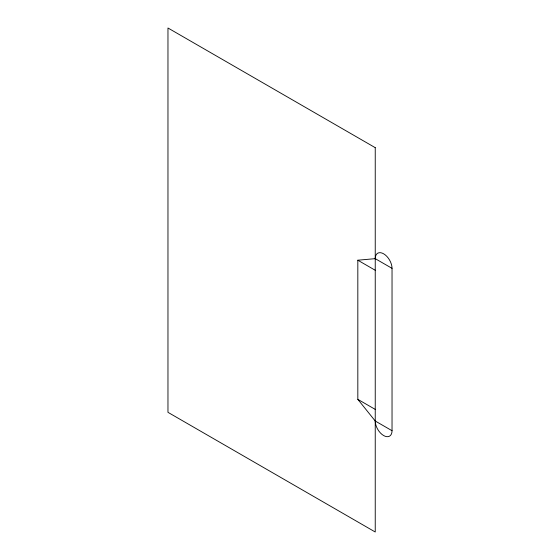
<?xml version="1.0" encoding="UTF-8"?>
<svg xmlns="http://www.w3.org/2000/svg" width="560" height="560" viewBox="0 0 560 560"><rect width="100%" height="100%" fill="white"/><g stroke="black" fill="none" stroke-linecap="round" stroke-linejoin="round"><path stroke-width="0.84" d="M357.826 260.211L375.242 258.657A11.872 6.853 60 0 1 383.642 253.806A11.872 6.853 60 0 1 392.035 268.345L392.035 430.71A11.872 6.853 60 0 1 383.642 435.561A11.872 6.853 60 0 1 375.242 421.015L357.826 399.35L357.826 260.211L375.242 270.27M375.242 258.657L392.035 268.345M357.826 399.35L375.242 409.402M375.242 421.015L392.035 430.71M375.242 147.672L167.965 28L167.965 412.328L375.242 532L375.242 147.672"/></g></svg>
